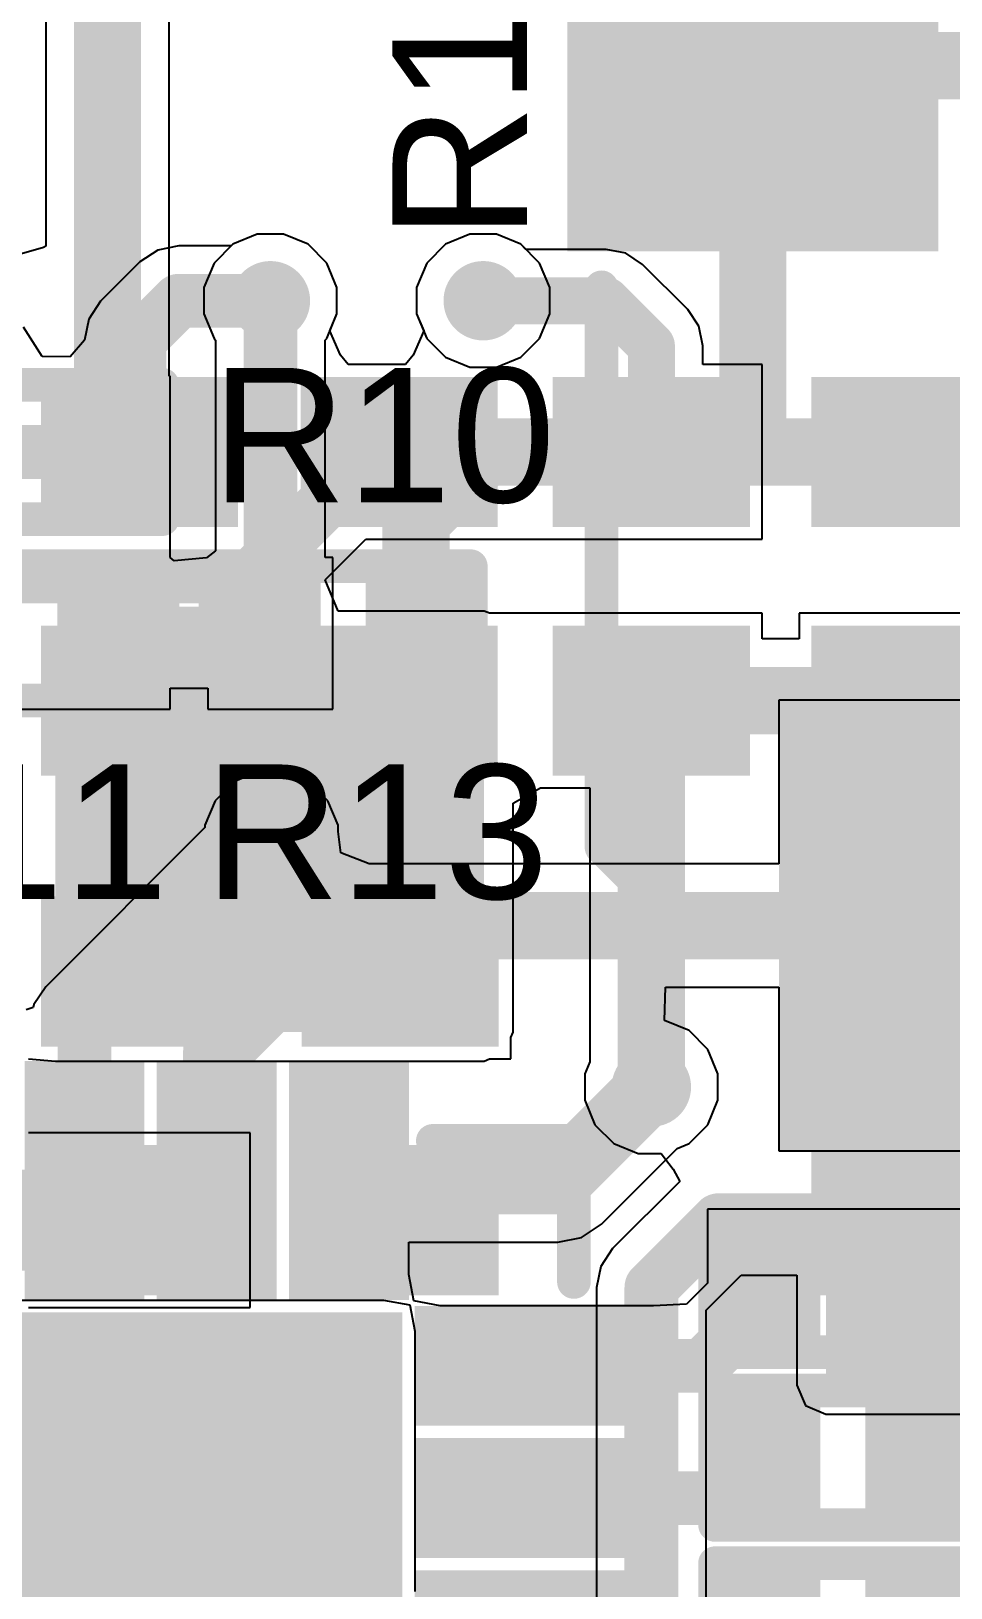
# Model space of a CAD drawing. Header units: millimetres. Extents: x -8 to 96, y -10 to 27.
# Drawn here: x 11.08 to 14.56, y 9.76 to 15.65 of the extents above; entities that cross this region are included whole.
import ezdxf

# ---------------------------------------------------------------- set-up
doc = ezdxf.new("R2010")
doc.units = ezdxf.units.MM
for name, color, linetype in [('BottomLayer', 5, 'Continuous'), ('BottomPaste', 16, 'Continuous'), ('BottomSolder', 6, 'Continuous'), ('TopLayer', 1, 'Continuous'), ('TopOverlay', 2, 'Continuous'), ('TopPaste', 8, 'Continuous'), ('TopSolder', 216, 'Continuous'), ('ViaHoleLayer', 16, 'Continuous')]:
    doc.layers.add(name, color=color, linetype=linetype)
doc.styles.add('Arial', font='', dxfattribs={"height": 0.2})
doc.styles.get('Arial').set_extended_font_data('Arial')

# ---------------------------------------------------------------- blocks, each defined once
blk = doc.blocks.new('16_QFN__3_3___8')
at = {"layer": 'TopLayer'}
for points in [[(-0.875, 1.8), (-0.625, 1.8), (-0.625, 1.1), (-0.875, 1.1)], [(-0.375, 1.8), (-0.125, 1.8), (-0.125, 1.1), (-0.375, 1.1)], [(0.125, 1.8), (0.375, 1.8), (0.375, 1.1), (0.125, 1.1)], [(0.625, 1.8), (0.875, 1.8), (0.875, 1.1), (0.625, 1.1)], [(-1.1, 0.875), (-1.1, 0.625), (-1.8, 0.625), (-1.8, 0.875)], [(-0.85, 0.85), (0.85, 0.85), (0.85, -0.85), (-0.85, -0.85)], [(1.8, 0.875), (1.8, 0.625), (1.1, 0.625), (1.1, 0.875)], [(-1.1, 0.375), (-1.1, 0.125), (-1.8, 0.125), (-1.8, 0.375)], [(1.8, 0.375), (1.8, 0.125), (1.1, 0.125), (1.1, 0.375)], [(-1.1, -0.125), (-1.1, -0.375), (-1.8, -0.375), (-1.8, -0.125)], [(1.8, -0.125), (1.8, -0.375), (1.1, -0.375), (1.1, -0.125)], [(-1.1, -0.625), (-1.1, -0.875), (-1.8, -0.875), (-1.8, -0.625)], [(1.8, -0.625), (1.8, -0.875), (1.1, -0.875), (1.1, -0.625)], [(-0.875, -1.1), (-0.625, -1.1), (-0.625, -1.8), (-0.875, -1.8)], [(-0.375, -1.1), (-0.125, -1.1), (-0.125, -1.8), (-0.375, -1.8)], [(0.125, -1.1), (0.375, -1.1), (0.375, -1.8), (0.125, -1.8)], [(0.625, -1.1), (0.875, -1.1), (0.875, -1.8), (0.625, -1.8)]]:
    blk.add_hatch(color=1, dxfattribs=at).paths.add_polyline_path(points)
at = {"layer": 'TopPaste'}
for points in [[(-0.875, 1.8), (-0.625, 1.8), (-0.625, 1.1), (-0.875, 1.1)], [(-0.375, 1.8), (-0.125, 1.8), (-0.125, 1.1), (-0.375, 1.1)], [(0.125, 1.8), (0.375, 1.8), (0.375, 1.1), (0.125, 1.1)], [(0.625, 1.8), (0.875, 1.8), (0.875, 1.1), (0.625, 1.1)], [(-1.1, 0.875), (-1.1, 0.625), (-1.8, 0.625), (-1.8, 0.875)], [(-0.85, 0.85), (0.85, 0.85), (0.85, -0.85), (-0.85, -0.85)], [(1.8, 0.875), (1.8, 0.625), (1.1, 0.625), (1.1, 0.875)], [(-1.1, 0.375), (-1.1, 0.125), (-1.8, 0.125), (-1.8, 0.375)], [(1.8, 0.375), (1.8, 0.125), (1.1, 0.125), (1.1, 0.375)], [(-1.1, -0.125), (-1.1, -0.375), (-1.8, -0.375), (-1.8, -0.125)], [(1.8, -0.125), (1.8, -0.375), (1.1, -0.375), (1.1, -0.125)], [(-1.1, -0.625), (-1.1, -0.875), (-1.8, -0.875), (-1.8, -0.625)], [(1.8, -0.625), (1.8, -0.875), (1.1, -0.875), (1.1, -0.625)], [(-0.875, -1.1), (-0.625, -1.1), (-0.625, -1.8), (-0.875, -1.8)], [(-0.375, -1.1), (-0.125, -1.1), (-0.125, -1.8), (-0.375, -1.8)], [(0.125, -1.1), (0.375, -1.1), (0.375, -1.8), (0.125, -1.8)], [(0.625, -1.1), (0.875, -1.1), (0.875, -1.8), (0.625, -1.8)]]:
    blk.add_hatch(color=8, dxfattribs=at).paths.add_polyline_path(points)
at = {"layer": 'TopSolder'}
for points in [[(-0.9766, 1.9016), (-0.5234, 1.9016), (-0.5234, 0.9984), (-0.9766, 0.9984)], [(-0.4766, 1.9016), (-0.0234, 1.9016), (-0.0234, 0.9984), (-0.4766, 0.9984)], [(0.0234, 1.9016), (0.4766, 1.9016), (0.4766, 0.9984), (0.0234, 0.9984)], [(0.5234, 1.9016), (0.9766, 1.9016), (0.9766, 0.9984), (0.5234, 0.9984)], [(-0.9984, 0.9766), (-0.9984, 0.5234), (-1.9016, 0.5234), (-1.9016, 0.9766)], [(-0.9516, 0.9516), (0.9516, 0.9516), (0.9516, -0.9516), (-0.9516, -0.9516)], [(1.9016, 0.9766), (1.9016, 0.5234), (0.9984, 0.5234), (0.9984, 0.9766)], [(-0.9984, 0.4766), (-0.9984, 0.0234), (-1.9016, 0.0234), (-1.9016, 0.4766)], [(1.9016, 0.4766), (1.9016, 0.0234), (0.9984, 0.0234), (0.9984, 0.4766)], [(-0.9984, -0.0234), (-0.9984, -0.4766), (-1.9016, -0.4766), (-1.9016, -0.0234)], [(1.9016, -0.0234), (1.9016, -0.4766), (0.9984, -0.4766), (0.9984, -0.0234)], [(-0.9984, -0.5234), (-0.9984, -0.9766), (-1.9016, -0.9766), (-1.9016, -0.5234)], [(1.9016, -0.5234), (1.9016, -0.9766), (0.9984, -0.9766), (0.9984, -0.5234)], [(-0.9766, -0.9984), (-0.5234, -0.9984), (-0.5234, -1.9016), (-0.9766, -1.9016)], [(-0.4766, -0.9984), (-0.0234, -0.9984), (-0.0234, -1.9016), (-0.4766, -1.9016)], [(0.0234, -0.9984), (0.4766, -0.9984), (0.4766, -1.9016), (0.0234, -1.9016)], [(0.5234, -0.9984), (0.9766, -0.9984), (0.9766, -1.9016), (0.5234, -1.9016)]]:
    blk.add_hatch(color=216, dxfattribs=at).paths.add_polyline_path(points)
at = {"layer": 'TopOverlay', "const_width": 0.127}
for points in [[(-1.6002, 1.6002), (-1.0668, 1.6002)], [(-1.6002, 1.6002), (-1.6002, 1.0668)], [(1.0668, 1.6002), (1.6002, 1.6002)], [(1.6002, 1.6002), (1.6002, 1.0668)], [(-2.0828, 0.889), (-2.0828, 0.635)], [(-2.0828, 0.889), (-1.9558, 0.762)], [(-1.9558, 0.762), (-2.0828, 0.635)], [(-1.6002, -1.0668), (-1.6002, -1.6002)], [(1.6002, -1.0668), (1.6002, -1.6002)], [(-1.6002, -1.6002), (-1.0668, -1.6002)], [(1.0668, -1.6002), (1.6002, -1.6002)]]:
    blk.add_lwpolyline(points, dxfattribs=at)
at = {"layer": 'TopOverlay', "const_width": 0.0635}
for points in [[(-1.632, 1.6002, 1), (-1.5684, 1.6002, 1)], [(-1.632, 1.6002, 1), (-1.5684, 1.6002, 1)], [(-1.0985, 1.6002, 1), (-1.0351, 1.6002, 1)], [(1.035, 1.6002, 1), (1.0985, 1.6002, 1)], [(1.5684, 1.6002, 1), (1.6319, 1.6002, 1)], [(1.5684, 1.6002, 1), (1.6319, 1.6002, 1)], [(-1.632, 1.0668, 1), (-1.5684, 1.0668, 1)], [(1.5684, 1.0668, 1), (1.6319, 1.0668, 1)], [(-2.1145, 0.889, 1), (-2.0511, 0.889, 1)], [(-2.1145, 0.889, 1), (-2.0511, 0.889, 1)], [(-1.9875, 0.762, 1), (-1.9241, 0.762, 1)], [(-1.9875, 0.762, 1), (-1.9241, 0.762, 1)], [(-2.1145, 0.635, 1), (-2.0511, 0.635, 1)], [(-2.1145, 0.635, 1), (-2.0511, 0.635, 1)], [(-1.632, -1.0668, 1), (-1.5684, -1.0668, 1)], [(1.5684, -1.0668, 1), (1.6319, -1.0668, 1)], [(-1.632, -1.6002, 1), (-1.5684, -1.6002, 1)], [(-1.632, -1.6002, 1), (-1.5684, -1.6002, 1)], [(-1.0985, -1.6002, 1), (-1.0351, -1.6002, 1)], [(1.035, -1.6002, 1), (1.0985, -1.6002, 1)], [(1.5684, -1.6002, 1), (1.6319, -1.6002, 1)], [(1.5684, -1.6002, 1), (1.6319, -1.6002, 1)]]:
    blk.add_lwpolyline(points, format="xyb", close=True, dxfattribs=at)
blk = doc.blocks.new('S______B______0402_B_12')
at = {"layer": 'BottomLayer'}
for points in [[(-0.2413, 0.3175), (-0.2413, -0.3175), (-0.6985, -0.3175), (-0.6985, 0.3175)], [(0.6985, 0.3175), (0.6985, -0.3175), (0.2413, -0.3175), (0.2413, 0.3175)]]:
    blk.add_hatch(color=5, dxfattribs=at).paths.add_polyline_path(points)
at = {"layer": 'BottomPaste'}
for points in [[(-0.2413, 0.3175), (-0.2413, -0.3175), (-0.6985, -0.3175), (-0.6985, 0.3175)], [(0.6985, 0.3175), (0.6985, -0.3175), (0.2413, -0.3175), (0.2413, 0.3175)]]:
    blk.add_hatch(color=16, dxfattribs=at).paths.add_polyline_path(points)
at = {"layer": 'BottomSolder'}
for points in [[(-0.1863, 0.3725), (-0.1863, -0.3725), (-0.7535, -0.3725), (-0.7535, 0.3725)], [(0.7535, 0.3725), (0.7535, -0.3725), (0.1863, -0.3725), (0.1863, 0.3725)]]:
    blk.add_hatch(color=6, dxfattribs=at).paths.add_polyline_path(points)
blk = doc.blocks.new('S______B______0402_B_13')
at = {"layer": 'BottomLayer'}
for points in [[(-0.2413, 0.3175), (-0.2413, -0.3175), (-0.6985, -0.3175), (-0.6985, 0.3175)], [(0.6985, 0.3175), (0.6985, -0.3175), (0.2413, -0.3175), (0.2413, 0.3175)]]:
    blk.add_hatch(color=5, dxfattribs=at).paths.add_polyline_path(points)
at = {"layer": 'BottomPaste'}
for points in [[(-0.2413, 0.3175), (-0.2413, -0.3175), (-0.6985, -0.3175), (-0.6985, 0.3175)], [(0.6985, 0.3175), (0.6985, -0.3175), (0.2413, -0.3175), (0.2413, 0.3175)]]:
    blk.add_hatch(color=16, dxfattribs=at).paths.add_polyline_path(points)
at = {"layer": 'BottomSolder'}
for points in [[(-0.1863, 0.3725), (-0.1863, -0.3725), (-0.7535, -0.3725), (-0.7535, 0.3725)], [(0.7535, 0.3725), (0.7535, -0.3725), (0.1863, -0.3725), (0.1863, 0.3725)]]:
    blk.add_hatch(color=6, dxfattribs=at).paths.add_polyline_path(points)
blk = doc.blocks.new('S______B______0402_B_14')
at = {"layer": 'BottomLayer'}
for points in [[(-0.2413, 0.3175), (-0.2413, -0.3175), (-0.6985, -0.3175), (-0.6985, 0.3175)], [(0.6985, 0.3175), (0.6985, -0.3175), (0.2413, -0.3175), (0.2413, 0.3175)]]:
    blk.add_hatch(color=5, dxfattribs=at).paths.add_polyline_path(points)
at = {"layer": 'BottomPaste'}
for points in [[(-0.2413, 0.3175), (-0.2413, -0.3175), (-0.6985, -0.3175), (-0.6985, 0.3175)], [(0.6985, 0.3175), (0.6985, -0.3175), (0.2413, -0.3175), (0.2413, 0.3175)]]:
    blk.add_hatch(color=16, dxfattribs=at).paths.add_polyline_path(points)
at = {"layer": 'BottomSolder'}
for points in [[(-0.1863, 0.3725), (-0.1863, -0.3725), (-0.7535, -0.3725), (-0.7535, 0.3725)], [(0.7535, 0.3725), (0.7535, -0.3725), (0.1863, -0.3725), (0.1863, 0.3725)]]:
    blk.add_hatch(color=6, dxfattribs=at).paths.add_polyline_path(points)
blk = doc.blocks.new('S______B______0402_B_15')
at = {"layer": 'BottomLayer'}
for points in [[(-0.2413, 0.3175), (-0.2413, -0.3175), (-0.6985, -0.3175), (-0.6985, 0.3175)], [(0.6985, 0.3175), (0.6985, -0.3175), (0.2413, -0.3175), (0.2413, 0.3175)]]:
    blk.add_hatch(color=5, dxfattribs=at).paths.add_polyline_path(points)
at = {"layer": 'BottomPaste'}
for points in [[(-0.2413, 0.3175), (-0.2413, -0.3175), (-0.6985, -0.3175), (-0.6985, 0.3175)], [(0.6985, 0.3175), (0.6985, -0.3175), (0.2413, -0.3175), (0.2413, 0.3175)]]:
    blk.add_hatch(color=16, dxfattribs=at).paths.add_polyline_path(points)
at = {"layer": 'BottomSolder'}
for points in [[(-0.1863, 0.3725), (-0.1863, -0.3725), (-0.7535, -0.3725), (-0.7535, 0.3725)], [(0.7535, 0.3725), (0.7535, -0.3725), (0.1863, -0.3725), (0.1863, 0.3725)]]:
    blk.add_hatch(color=6, dxfattribs=at).paths.add_polyline_path(points)
blk = doc.blocks.new('S______B______0402_B_21')
at = {"layer": 'BottomLayer'}
for points in [[(-0.2413, 0.3175), (-0.2413, -0.3175), (-0.6985, -0.3175), (-0.6985, 0.3175)], [(0.6985, 0.3175), (0.6985, -0.3175), (0.2413, -0.3175), (0.2413, 0.3175)]]:
    blk.add_hatch(color=5, dxfattribs=at).paths.add_polyline_path(points)
at = {"layer": 'BottomPaste'}
for points in [[(-0.2413, 0.3175), (-0.2413, -0.3175), (-0.6985, -0.3175), (-0.6985, 0.3175)], [(0.6985, 0.3175), (0.6985, -0.3175), (0.2413, -0.3175), (0.2413, 0.3175)]]:
    blk.add_hatch(color=16, dxfattribs=at).paths.add_polyline_path(points)
at = {"layer": 'BottomSolder'}
for points in [[(-0.1863, 0.3725), (-0.1863, -0.3725), (-0.7535, -0.3725), (-0.7535, 0.3725)], [(0.7535, 0.3725), (0.7535, -0.3725), (0.1863, -0.3725), (0.1863, 0.3725)]]:
    blk.add_hatch(color=6, dxfattribs=at).paths.add_polyline_path(points)
blk = doc.blocks.new('S______B______0402_B_24')
at = {"layer": 'BottomLayer'}
for points in [[(-0.2413, 0.3175), (-0.2413, -0.3175), (-0.6985, -0.3175), (-0.6985, 0.3175)], [(0.6985, 0.3175), (0.6985, -0.3175), (0.2413, -0.3175), (0.2413, 0.3175)]]:
    blk.add_hatch(color=5, dxfattribs=at).paths.add_polyline_path(points)
at = {"layer": 'BottomPaste'}
for points in [[(-0.2413, 0.3175), (-0.2413, -0.3175), (-0.6985, -0.3175), (-0.6985, 0.3175)], [(0.6985, 0.3175), (0.6985, -0.3175), (0.2413, -0.3175), (0.2413, 0.3175)]]:
    blk.add_hatch(color=16, dxfattribs=at).paths.add_polyline_path(points)
at = {"layer": 'BottomSolder'}
for points in [[(-0.1863, 0.3725), (-0.1863, -0.3725), (-0.7535, -0.3725), (-0.7535, 0.3725)], [(0.7535, 0.3725), (0.7535, -0.3725), (0.1863, -0.3725), (0.1863, 0.3725)]]:
    blk.add_hatch(color=6, dxfattribs=at).paths.add_polyline_path(points)
blk = doc.blocks.new('S______B______0402_B_25')
at = {"layer": 'BottomLayer'}
for points in [[(-0.2413, 0.3175), (-0.2413, -0.3175), (-0.6985, -0.3175), (-0.6985, 0.3175)], [(0.6985, 0.3175), (0.6985, -0.3175), (0.2413, -0.3175), (0.2413, 0.3175)]]:
    blk.add_hatch(color=5, dxfattribs=at).paths.add_polyline_path(points)
at = {"layer": 'BottomPaste'}
for points in [[(-0.2413, 0.3175), (-0.2413, -0.3175), (-0.6985, -0.3175), (-0.6985, 0.3175)], [(0.6985, 0.3175), (0.6985, -0.3175), (0.2413, -0.3175), (0.2413, 0.3175)]]:
    blk.add_hatch(color=16, dxfattribs=at).paths.add_polyline_path(points)
at = {"layer": 'BottomSolder'}
for points in [[(-0.1863, 0.3725), (-0.1863, -0.3725), (-0.7535, -0.3725), (-0.7535, 0.3725)], [(0.7535, 0.3725), (0.7535, -0.3725), (0.1863, -0.3725), (0.1863, 0.3725)]]:
    blk.add_hatch(color=6, dxfattribs=at).paths.add_polyline_path(points)
blk = doc.blocks.new('R___0201_27')
at = {"layer": 'TopLayer'}
for points in [[(-0.41, 0.185), (-0.14, 0.185), (-0.14, -0.185), (-0.41, -0.185)], [(0.14, 0.185), (0.41, 0.185), (0.41, -0.185), (0.14, -0.185)]]:
    blk.add_hatch(color=1, dxfattribs=at).paths.add_polyline_path(points)
at = {"layer": 'TopPaste'}
for points in [[(-0.41, 0.185), (-0.14, 0.185), (-0.14, -0.185), (-0.41, -0.185)], [(0.14, 0.185), (0.41, 0.185), (0.41, -0.185), (0.14, -0.185)]]:
    blk.add_hatch(color=8, dxfattribs=at).paths.add_polyline_path(points)
at = {"layer": 'TopSolder'}
for points in [[(-0.465, 0.24), (-0.085, 0.24), (-0.085, -0.24), (-0.465, -0.24)], [(0.085, 0.24), (0.465, 0.24), (0.465, -0.24), (0.085, -0.24)]]:
    blk.add_hatch(color=216, dxfattribs=at).paths.add_polyline_path(points)
at = {"layer": 'TopOverlay', "const_width": 0.127}
for points in [[(-0.4826, -0.254), (-0.4826, 0.254)], [(-0.4826, 0.254), (0.4826, 0.254)], [(0.4826, -0.254), (0.4826, 0.254)], [(-0.4826, -0.254), (0.4826, -0.254)]]:
    blk.add_lwpolyline(points, dxfattribs=at)
at = {"layer": 'TopOverlay', "const_width": 0.0635}
for points in [[(-0.5143, 0.254, 1), (-0.4508, 0.254, 1)], [(-0.5143, 0.254, 1), (-0.4508, 0.254, 1)], [(0.4508, 0.254, 1), (0.5143, 0.254, 1)], [(0.4508, 0.254, 1), (0.5143, 0.254, 1)], [(-0.5143, -0.254, 1), (-0.4508, -0.254, 1)], [(-0.5143, -0.254, 1), (-0.4508, -0.254, 1)], [(0.4508, -0.254, 1), (0.5143, -0.254, 1)], [(0.4508, -0.254, 1), (0.5143, -0.254, 1)]]:
    blk.add_lwpolyline(points, format="xyb", close=True, dxfattribs=at)
blk = doc.blocks.new('TC33X_2_105E_28')
at = {"layer": 'TopLayer'}
for points in [[(-0.8, 2.375), (0.8, 2.375), (0.8, 0.875), (-0.8, 0.875)], [(-1.6, -1.025), (-0.4, -1.025), (-0.4, -2.225), (-1.6, -2.225)], [(0.4, -1.025), (1.6, -1.025), (1.6, -2.225), (0.4, -2.225)]]:
    blk.add_hatch(color=1, dxfattribs=at).paths.add_polyline_path(points)
at = {"layer": 'TopPaste'}
for points in [[(-0.8, 2.375), (0.8, 2.375), (0.8, 0.875), (-0.8, 0.875)], [(-1.6, -1.025), (-0.4, -1.025), (-0.4, -2.225), (-1.6, -2.225)], [(0.4, -1.025), (1.6, -1.025), (1.6, -2.225), (0.4, -2.225)]]:
    blk.add_hatch(color=8, dxfattribs=at).paths.add_polyline_path(points)
at = {"layer": 'TopSolder'}
for points in [[(-0.9016, 2.4766), (0.9016, 2.4766), (0.9016, 0.7734), (-0.9016, 0.7734)], [(-1.7016, -0.9234), (-0.2984, -0.9234), (-0.2984, -2.3266), (-1.7016, -2.3266)], [(0.2984, -0.9234), (1.7016, -0.9234), (1.7016, -2.3266), (0.2984, -2.3266)]]:
    blk.add_hatch(color=216, dxfattribs=at).paths.add_polyline_path(points)
at = {"layer": 'TopOverlay', "const_width": 0.127}
for points in [[(-1.27, 1.6312), (-1.572, 1.3292)], [(-0.97, 1.6312), (-1.27, 1.6312)], [(1.27, 1.6312), (0.97, 1.6312)], [(1.572, 1.3292), (1.27, 1.6312)], [(-1.572, 1.3292), (-1.572, -0.7874)], [(1.572, 1.3292), (1.572, -0.7874)], [(-1.889, -1.5234), (-1.889, -1.7774)], [(-1.762, -1.6504), (-1.889, -1.5234)], [(-1.762, -1.6504), (-1.889, -1.7774)], [(0.1968, -1.9304), (-0.2032, -1.9304)]]:
    blk.add_lwpolyline(points, dxfattribs=at)
at = {"layer": 'TopOverlay', "const_width": 0.0635}
for points in [[(-1.3018, 1.6312, 1), (-1.2383, 1.6312, 1)], [(-1.3018, 1.6312, 1), (-1.2383, 1.6312, 1)], [(-1.0018, 1.6312, 1), (-0.9383, 1.6312, 1)], [(0.9383, 1.6312, 1), (1.0018, 1.6312, 1)], [(1.2383, 1.6312, 1), (1.3018, 1.6312, 1)], [(1.2383, 1.6312, 1), (1.3018, 1.6312, 1)], [(-1.6038, 1.3292, 1), (-1.5403, 1.3292, 1)], [(-1.6038, 1.3292, 1), (-1.5403, 1.3292, 1)], [(1.5403, 1.3292, 1), (1.6038, 1.3292, 1)], [(1.5403, 1.3292, 1), (1.6038, 1.3292, 1)], [(-1.6038, -0.7874, 1), (-1.5403, -0.7874, 1)], [(1.5403, -0.7874, 1), (1.6038, -0.7874, 1)], [(-1.9208, -1.5234, 1), (-1.8573, -1.5234, 1)], [(-1.9208, -1.5234, 1), (-1.8573, -1.5234, 1)], [(-1.7938, -1.6504, 1), (-1.7303, -1.6504, 1)], [(-1.7938, -1.6504, 1), (-1.7303, -1.6504, 1)], [(-1.9208, -1.7774, 1), (-1.8573, -1.7774, 1)], [(-1.9208, -1.7774, 1), (-1.8573, -1.7774, 1)], [(-0.2349, -1.9304, 1), (-0.1714, -1.9304, 1)], [(0.165, -1.9304, 1), (0.2285, -1.9304, 1)]]:
    blk.add_lwpolyline(points, format="xyb", close=True, dxfattribs=at)
blk = doc.blocks.new('R___0201_29')
at = {"layer": 'TopLayer'}
for points in [[(-0.41, 0.185), (-0.14, 0.185), (-0.14, -0.185), (-0.41, -0.185)], [(0.14, 0.185), (0.41, 0.185), (0.41, -0.185), (0.14, -0.185)]]:
    blk.add_hatch(color=1, dxfattribs=at).paths.add_polyline_path(points)
at = {"layer": 'TopPaste'}
for points in [[(-0.41, 0.185), (-0.14, 0.185), (-0.14, -0.185), (-0.41, -0.185)], [(0.14, 0.185), (0.41, 0.185), (0.41, -0.185), (0.14, -0.185)]]:
    blk.add_hatch(color=8, dxfattribs=at).paths.add_polyline_path(points)
at = {"layer": 'TopSolder'}
for points in [[(-0.465, 0.24), (-0.085, 0.24), (-0.085, -0.24), (-0.465, -0.24)], [(0.085, 0.24), (0.465, 0.24), (0.465, -0.24), (0.085, -0.24)]]:
    blk.add_hatch(color=216, dxfattribs=at).paths.add_polyline_path(points)
at = {"layer": 'TopOverlay', "const_width": 0.127}
for points in [[(-0.4826, -0.254), (-0.4826, 0.254)], [(-0.4826, 0.254), (0.4826, 0.254)], [(0.4826, -0.254), (0.4826, 0.254)], [(-0.4826, -0.254), (0.4826, -0.254)]]:
    blk.add_lwpolyline(points, dxfattribs=at)
at = {"layer": 'TopOverlay', "const_width": 0.0635}
for points in [[(-0.5143, 0.254, 1), (-0.4508, 0.254, 1)], [(-0.5143, 0.254, 1), (-0.4508, 0.254, 1)], [(0.4508, 0.254, 1), (0.5143, 0.254, 1)], [(0.4508, 0.254, 1), (0.5143, 0.254, 1)], [(-0.5143, -0.254, 1), (-0.4508, -0.254, 1)], [(-0.5143, -0.254, 1), (-0.4508, -0.254, 1)], [(0.4508, -0.254, 1), (0.5143, -0.254, 1)], [(0.4508, -0.254, 1), (0.5143, -0.254, 1)]]:
    blk.add_lwpolyline(points, format="xyb", close=True, dxfattribs=at)
blk = doc.blocks.new('R___0201_30')
at = {"layer": 'TopLayer'}
for points in [[(-0.41, 0.185), (-0.14, 0.185), (-0.14, -0.185), (-0.41, -0.185)], [(0.14, 0.185), (0.41, 0.185), (0.41, -0.185), (0.14, -0.185)]]:
    blk.add_hatch(color=1, dxfattribs=at).paths.add_polyline_path(points)
at = {"layer": 'TopPaste'}
for points in [[(-0.41, 0.185), (-0.14, 0.185), (-0.14, -0.185), (-0.41, -0.185)], [(0.14, 0.185), (0.41, 0.185), (0.41, -0.185), (0.14, -0.185)]]:
    blk.add_hatch(color=8, dxfattribs=at).paths.add_polyline_path(points)
at = {"layer": 'TopSolder'}
for points in [[(-0.465, 0.24), (-0.085, 0.24), (-0.085, -0.24), (-0.465, -0.24)], [(0.085, 0.24), (0.465, 0.24), (0.465, -0.24), (0.085, -0.24)]]:
    blk.add_hatch(color=216, dxfattribs=at).paths.add_polyline_path(points)
at = {"layer": 'TopOverlay', "const_width": 0.127}
for points in [[(0.4826, 0.254), (-0.4826, 0.254)], [(-0.4826, 0.254), (-0.4826, -0.254)], [(0.4826, 0.254), (0.4826, -0.254)], [(0.4826, -0.254), (-0.4826, -0.254)]]:
    blk.add_lwpolyline(points, dxfattribs=at)
at = {"layer": 'TopOverlay', "const_width": 0.0635}
for points in [[(-0.5143, 0.254, 1), (-0.4508, 0.254, 1)], [(-0.5143, 0.254, 1), (-0.4508, 0.254, 1)], [(0.4508, 0.254, 1), (0.5143, 0.254, 1)], [(0.4508, 0.254, 1), (0.5143, 0.254, 1)], [(-0.5143, -0.254, 1), (-0.4508, -0.254, 1)], [(-0.5143, -0.254, 1), (-0.4508, -0.254, 1)], [(0.4508, -0.254, 1), (0.5143, -0.254, 1)], [(0.4508, -0.254, 1), (0.5143, -0.254, 1)]]:
    blk.add_lwpolyline(points, format="xyb", close=True, dxfattribs=at)
blk = doc.blocks.new('R___0201_32')
at = {"layer": 'TopLayer'}
for points in [[(-0.41, 0.185), (-0.14, 0.185), (-0.14, -0.185), (-0.41, -0.185)], [(0.14, 0.185), (0.41, 0.185), (0.41, -0.185), (0.14, -0.185)]]:
    blk.add_hatch(color=1, dxfattribs=at).paths.add_polyline_path(points)
at = {"layer": 'TopPaste'}
for points in [[(-0.41, 0.185), (-0.14, 0.185), (-0.14, -0.185), (-0.41, -0.185)], [(0.14, 0.185), (0.41, 0.185), (0.41, -0.185), (0.14, -0.185)]]:
    blk.add_hatch(color=8, dxfattribs=at).paths.add_polyline_path(points)
at = {"layer": 'TopSolder'}
for points in [[(-0.465, 0.24), (-0.085, 0.24), (-0.085, -0.24), (-0.465, -0.24)], [(0.085, 0.24), (0.465, 0.24), (0.465, -0.24), (0.085, -0.24)]]:
    blk.add_hatch(color=216, dxfattribs=at).paths.add_polyline_path(points)
at = {"layer": 'TopOverlay', "const_width": 0.127}
for points in [[(0.4826, 0.254), (-0.4826, 0.254)], [(-0.4826, 0.254), (-0.4826, -0.254)], [(0.4826, 0.254), (0.4826, -0.254)], [(0.4826, -0.254), (-0.4826, -0.254)]]:
    blk.add_lwpolyline(points, dxfattribs=at)
at = {"layer": 'TopOverlay', "const_width": 0.0635}
for points in [[(-0.5143, 0.254, 1), (-0.4508, 0.254, 1)], [(-0.5143, 0.254, 1), (-0.4508, 0.254, 1)], [(0.4508, 0.254, 1), (0.5143, 0.254, 1)], [(0.4508, 0.254, 1), (0.5143, 0.254, 1)], [(-0.5143, -0.254, 1), (-0.4508, -0.254, 1)], [(-0.5143, -0.254, 1), (-0.4508, -0.254, 1)], [(0.4508, -0.254, 1), (0.5143, -0.254, 1)], [(0.4508, -0.254, 1), (0.5143, -0.254, 1)]]:
    blk.add_lwpolyline(points, format="xyb", close=True, dxfattribs=at)
blk = doc.blocks.new('R___0201_33')
at = {"layer": 'TopLayer'}
for points in [[(-0.41, 0.185), (-0.14, 0.185), (-0.14, -0.185), (-0.41, -0.185)], [(0.14, 0.185), (0.41, 0.185), (0.41, -0.185), (0.14, -0.185)]]:
    blk.add_hatch(color=1, dxfattribs=at).paths.add_polyline_path(points)
at = {"layer": 'TopPaste'}
for points in [[(-0.41, 0.185), (-0.14, 0.185), (-0.14, -0.185), (-0.41, -0.185)], [(0.14, 0.185), (0.41, 0.185), (0.41, -0.185), (0.14, -0.185)]]:
    blk.add_hatch(color=8, dxfattribs=at).paths.add_polyline_path(points)
at = {"layer": 'TopSolder'}
for points in [[(-0.465, 0.24), (-0.085, 0.24), (-0.085, -0.24), (-0.465, -0.24)], [(0.085, 0.24), (0.465, 0.24), (0.465, -0.24), (0.085, -0.24)]]:
    blk.add_hatch(color=216, dxfattribs=at).paths.add_polyline_path(points)
at = {"layer": 'TopOverlay', "const_width": 0.127}
for points in [[(-0.4826, 0.254), (-0.4826, -0.254)], [(0.4826, 0.254), (-0.4826, 0.254)], [(0.4826, 0.254), (0.4826, -0.254)], [(0.4826, -0.254), (-0.4826, -0.254)]]:
    blk.add_lwpolyline(points, dxfattribs=at)
at = {"layer": 'TopOverlay', "const_width": 0.0635}
for points in [[(-0.5143, 0.254, 1), (-0.4508, 0.254, 1)], [(-0.5143, 0.254, 1), (-0.4508, 0.254, 1)], [(0.4508, 0.254, 1), (0.5143, 0.254, 1)], [(0.4508, 0.254, 1), (0.5143, 0.254, 1)], [(-0.5143, -0.254, 1), (-0.4508, -0.254, 1)], [(-0.5143, -0.254, 1), (-0.4508, -0.254, 1)], [(0.4508, -0.254, 1), (0.5143, -0.254, 1)], [(0.4508, -0.254, 1), (0.5143, -0.254, 1)]]:
    blk.add_lwpolyline(points, format="xyb", close=True, dxfattribs=at)
blk = doc.blocks.new('R___0201_34')
at = {"layer": 'TopLayer'}
for points in [[(-0.41, 0.185), (-0.14, 0.185), (-0.14, -0.185), (-0.41, -0.185)], [(0.14, 0.185), (0.41, 0.185), (0.41, -0.185), (0.14, -0.185)]]:
    blk.add_hatch(color=1, dxfattribs=at).paths.add_polyline_path(points)
at = {"layer": 'TopPaste'}
for points in [[(-0.41, 0.185), (-0.14, 0.185), (-0.14, -0.185), (-0.41, -0.185)], [(0.14, 0.185), (0.41, 0.185), (0.41, -0.185), (0.14, -0.185)]]:
    blk.add_hatch(color=8, dxfattribs=at).paths.add_polyline_path(points)
at = {"layer": 'TopSolder'}
for points in [[(-0.465, 0.24), (-0.085, 0.24), (-0.085, -0.24), (-0.465, -0.24)], [(0.085, 0.24), (0.465, 0.24), (0.465, -0.24), (0.085, -0.24)]]:
    blk.add_hatch(color=216, dxfattribs=at).paths.add_polyline_path(points)
at = {"layer": 'TopOverlay', "const_width": 0.127}
for points in [[(-0.4826, -0.254), (-0.4826, 0.254)], [(-0.4826, 0.254), (0.4826, 0.254)], [(0.4826, -0.254), (0.4826, 0.254)], [(-0.4826, -0.254), (0.4826, -0.254)]]:
    blk.add_lwpolyline(points, dxfattribs=at)
at = {"layer": 'TopOverlay', "const_width": 0.0635}
for points in [[(-0.5143, 0.254, 1), (-0.4508, 0.254, 1)], [(-0.5143, 0.254, 1), (-0.4508, 0.254, 1)], [(0.4508, 0.254, 1), (0.5143, 0.254, 1)], [(0.4508, 0.254, 1), (0.5143, 0.254, 1)], [(-0.5143, -0.254, 1), (-0.4508, -0.254, 1)], [(-0.5143, -0.254, 1), (-0.4508, -0.254, 1)], [(0.4508, -0.254, 1), (0.5143, -0.254, 1)], [(0.4508, -0.254, 1), (0.5143, -0.254, 1)]]:
    blk.add_lwpolyline(points, format="xyb", close=True, dxfattribs=at)

msp = doc.modelspace()

# ---------------------------------------------------------------- hatches: boundary and pattern name
at = {"layer": 'BottomLayer'}
h = msp.add_hatch(color=5, dxfattribs=at)
edge = h.paths.add_edge_path()
edge.add_arc((11.9846, 14.6274), 0.15, 0, 360)
h = msp.add_hatch(color=5, dxfattribs=at)
edge = h.paths.add_edge_path()
edge.add_arc((12.7889, 14.6274), 0.15, 0, 360)
for points in [[(11.1718, 11.8637), (12.7921, 11.8637), (12.7921, 13.3447), (11.1718, 13.3447)], [(14.0843, 10.5296), (16.3421, 10.5296), (16.3421, 11.681), (14.0843, 11.681)]]:
    msp.add_hatch(color=5, dxfattribs=at).paths.add_polyline_path(points)
h = msp.add_hatch(color=5, dxfattribs=at)
edge = h.paths.add_edge_path()
edge.add_arc((11.9888, 12.5954), 0.15, 0, 360)
h = msp.add_hatch(color=5, dxfattribs=at)
edge = h.paths.add_edge_path()
edge.add_arc((13.4246, 11.6556), 0.15, 0, 360)
h = msp.add_hatch(color=5, dxfattribs=at)
edge = h.paths.add_edge_path()
edge.add_arc((11.5316, 10.4772), 0.15, 0, 360)
h = msp.add_hatch(color=5, dxfattribs=at)
edge = h.paths.add_edge_path()
edge.add_arc((12.1566, 10.4772), 0.15, 0, 360)
h = msp.add_hatch(color=5, dxfattribs=at)
edge = h.paths.add_edge_path()
edge.add_arc((11.5316, 9.8522), 0.15, 0, 360)
h = msp.add_hatch(color=5, dxfattribs=at)
edge = h.paths.add_edge_path()
edge.add_arc((12.1566, 9.8522), 0.15, 0, 360)
at = {"layer": 'TopLayer'}
h = msp.add_hatch(color=1, dxfattribs=at)
edge = h.paths.add_edge_path()
edge.add_arc((11.9846, 14.6274), 0.15, 0, 360)
h = msp.add_hatch(color=1, dxfattribs=at)
edge = h.paths.add_edge_path()
edge.add_arc((12.7889, 14.6274), 0.15, 0, 360)
h = msp.add_hatch(color=1, dxfattribs=at)
edge = h.paths.add_edge_path()
edge.add_arc((11.9888, 12.5954), 0.15, 0, 360)
h = msp.add_hatch(color=1, dxfattribs=at)
edge = h.paths.add_edge_path()
edge.add_arc((13.4246, 11.6556), 0.15, 0, 360)
h = msp.add_hatch(color=1, dxfattribs=at)
edge = h.paths.add_edge_path()
edge.add_arc((11.5316, 10.4772), 0.15, 0, 360)
h = msp.add_hatch(color=1, dxfattribs=at)
edge = h.paths.add_edge_path()
edge.add_arc((12.1566, 10.4772), 0.15, 0, 360)
h = msp.add_hatch(color=1, dxfattribs=at)
edge = h.paths.add_edge_path()
edge.add_arc((11.5316, 9.8522), 0.15, 0, 360)
h = msp.add_hatch(color=1, dxfattribs=at)
edge = h.paths.add_edge_path()
edge.add_arc((12.1566, 9.8522), 0.15, 0, 360)
at = {"layer": 'ViaHoleLayer'}
h = msp.add_hatch(color=16, dxfattribs=at)
edge = h.paths.add_edge_path()
edge.add_arc((11.9846, 14.6274), 0.075, 0, 360)
h = msp.add_hatch(color=16, dxfattribs=at)
edge = h.paths.add_edge_path()
edge.add_arc((12.7889, 14.6274), 0.075, 0, 360)
h = msp.add_hatch(color=16, dxfattribs=at)
edge = h.paths.add_edge_path()
edge.add_arc((11.9888, 12.5954), 0.075, 0, 360)
h = msp.add_hatch(color=16, dxfattribs=at)
edge = h.paths.add_edge_path()
edge.add_arc((13.4246, 11.6556), 0.075, 0, 360)
h = msp.add_hatch(color=16, dxfattribs=at)
edge = h.paths.add_edge_path()
edge.add_arc((11.5316, 10.4772), 0.075, 0, 360)
h = msp.add_hatch(color=16, dxfattribs=at)
edge = h.paths.add_edge_path()
edge.add_arc((12.1566, 10.4772), 0.075, 0, 360)
h = msp.add_hatch(color=16, dxfattribs=at)
edge = h.paths.add_edge_path()
edge.add_arc((11.5316, 9.8522), 0.075, 0, 360)
h = msp.add_hatch(color=16, dxfattribs=at)
edge = h.paths.add_edge_path()
edge.add_arc((12.1566, 9.8522), 0.075, 0, 360)

# ---------------------------------------------------------------- linework, layer by layer
at = {"layer": 'BottomLayer'}
for p, q in [((11.638, 14.8346), (11.5587, 14.8188)), ((11.8359, 14.8346), (11.638, 14.8346)), ((11.638, 14.8346), (11.638, 14.8346)), ((11.842, 14.8407), (11.8359, 14.8346)), ((11.9345, 14.879), (11.842, 14.8407)), ((12.0346, 14.879), (11.9345, 14.879)), ((12.1271, 14.8407), (12.0346, 14.879)), ((12.1978, 14.7699), (12.1271, 14.8407)), ((12.6464, 14.8407), (12.5756, 14.7699)), ((12.7389, 14.879), (12.6464, 14.8407)), ((12.839, 14.879), (12.7389, 14.879)), ((12.9314, 14.8407), (12.839, 14.879)), ((12.9505, 14.8216), (12.9314, 14.8407)), ((11.4915, 14.7739), (11.3428, 14.6252)), ((11.5587, 14.8188), (11.4915, 14.7739)), ((11.4915, 14.7739), (11.4915, 14.7739)), ((12.2362, 14.6775), (12.1978, 14.7699)), ((12.5756, 14.7699), (12.5373, 14.6775)), ((13.2541, 14.8216), (12.9505, 14.8216)), ((13.3285, 14.8069), (13.2541, 14.8216)), ((13.3915, 14.7648), (13.3285, 14.8069)), ((13.5619, 14.5943), (13.3915, 14.7648)), ((12.2362, 14.5774), (12.2362, 14.6775)), ((12.5373, 14.6775), (12.5373, 14.5774)), ((11.3428, 14.6252), (11.2979, 14.558)), ((13.562, 14.5943), (13.5619, 14.5943)), ((13.6041, 14.5313), (13.562, 14.5943)), ((11.2979, 14.558), (11.2821, 14.4787)), ((12.2095, 14.5131), (12.2362, 14.5774)), ((12.5373, 14.5774), (12.5639, 14.5131)), ((11.122, 14.4165), (11.0516, 14.5281)), ((11.2821, 14.4787), (11.2282, 14.4157)), ((12.2494, 14.422), (12.2095, 14.5131)), ((12.5639, 14.5131), (12.5241, 14.422)), ((13.6188, 14.4569), (13.6041, 14.5313)), ((11.2282, 14.4157), (11.122, 14.4165)), ((12.2787, 14.3861), (12.2494, 14.422)), ((12.5241, 14.422), (12.4948, 14.3861)), ((13.6188, 14.3861), (13.6188, 14.4569)), ((12.4948, 14.3861), (12.2787, 14.3861)), ((13.8437, 14.3861), (13.6188, 14.3861)), ((13.8437, 13.7257), (13.8437, 14.3861)), ((12.1916, 13.572), (12.3453, 13.7257)), ((12.3453, 13.7257), (12.8905, 13.7257)), ((12.8905, 13.7257), (12.8905, 13.7257)), ((12.8905, 13.7257), (13.0055, 13.7257)), ((13.0055, 13.7257), (13.0055, 13.7257)), ((13.0055, 13.7257), (13.8437, 13.7257)), ((12.2402, 13.4547), (12.1916, 13.572)), ((12.7921, 13.4547), (12.2402, 13.4547)), ((12.8123, 13.4463), (12.7921, 13.4547)), ((12.8785, 13.4463), (12.8123, 13.4463)), ((12.8905, 13.4463), (12.8785, 13.4463)), ((13.0055, 13.4463), (12.8905, 13.4463)), ((13.0175, 13.4463), (13.0055, 13.4463)), ((13.8437, 13.4463), (13.0175, 13.4463)), ((13.8437, 13.3492), (13.8437, 13.4463)), ((14.8209, 13.4463), (13.9827, 13.4463)), ((13.9827, 13.4463), (13.9827, 13.3492)), ((13.9827, 13.3492), (13.8437, 13.3492)), ((12.902, 12.7291), (13.0055, 12.7859)), ((13.0055, 12.7859), (13.0291, 12.7859)), ((13.0291, 12.7859), (13.1915, 12.7859)), ((13.1915, 12.7859), (13.1915, 11.7504)), ((12.902, 11.8637), (12.902, 12.7291)), ((12.8937, 11.8435), (12.902, 11.8637)), ((12.8937, 11.7621), (12.8937, 11.8435)), ((11.0702, 11.7621), (11.1718, 11.7537)), ((11.1718, 11.7537), (12.7921, 11.7537)), ((12.7921, 11.7537), (12.8123, 11.7621)), ((12.8123, 11.7621), (12.8937, 11.7621)), ((13.1915, 11.7504), (13.173, 11.7057)), ((13.173, 11.7057), (13.173, 11.6056)), ((13.173, 11.6056), (13.2113, 11.5131)), ((11.9084, 11.4827), (11.0702, 11.4827)), ((11.9084, 10.8223), (11.9084, 11.4827)), ((13.2113, 11.5131), (13.2821, 11.4423)), ((13.2821, 11.4423), (13.3746, 11.404)), ((13.3746, 11.404), (13.4611, 11.404)), ((13.4611, 11.404), (13.507, 11.3448)), ((13.532, 11.299), (13.2781, 11.0451)), ((13.507, 11.3448), (13.532, 11.299)), ((13.2781, 11.0451), (13.2332, 10.9779)), ((13.2332, 10.9779), (13.2174, 10.8986)), ((13.6318, 10.8128), (13.7643, 10.9453)), ((13.7643, 10.9453), (13.9743, 10.9453)), ((13.9743, 10.9453), (13.9743, 10.5296)), ((13.2174, 10.8986), (13.2174, 10.8986)), ((13.2174, 10.8986), (13.2174, 9.0922)), ((11.0702, 10.8223), (11.9084, 10.8223)), ((13.6318, 9.0064), (13.6318, 10.8128)), ((13.9743, 10.5296), (14.0066, 10.4518)), ((14.0066, 10.4518), (14.0843, 10.4196)), ((14.0843, 10.4196), (16.3421, 10.4196))]:
    msp.add_line(p, q, dxfattribs=at)
for points, const_width in [([(11.4893, 14.4787), (11.638, 14.6274)], 0.2032), ([(11.638, 14.6274), (11.9846, 14.6274)], 0.2032), ([(12.7889, 14.6274), (13.2541, 14.6274)], 0.1778), ([(13.2541, 14.6274), (13.4246, 14.4569)], 0.1778), ([(11.4893, 14.0559), (11.4893, 14.4787)], 0.2032), ([(13.4246, 14.0559), (13.4246, 14.4569)], 0.1778), ([(14.4018, 14.0559), (15.0876, 14.0559)], 0.254), ([(10.5156, 14.0559), (11.4893, 14.0559)], 0.2032), ([(11.9126, 13.586), (12.3825, 14.0559)], 0.2032), ([(12.3825, 14.0559), (12.4714, 14.0559)], 0.2032), ([(10.0838, 13.586), (11.9126, 13.586)], 0.2032), ([(13.4246, 11.6556), (13.4246, 13.1161)], 0.254), ([(13.4246, 13.1161), (14.4018, 13.1161)], 0.254), ([(14.4018, 12.1412), (14.4018, 13.1161)], 0.254), ([(10.5156, 11.1525), (11.4893, 11.1525)], 0.381), ([(13.4246, 10.8986), (13.6785, 11.1525)], 0.2032), ([(13.6785, 11.1525), (14.4018, 11.1525)], 0.2032), ([(13.4246, 9.0064), (13.4246, 10.8986)], 0.2032)]:
    msp.add_lwpolyline(points, dxfattribs=dict(at, const_width=const_width))
for points, const_width in [([(11.5872, 14.6274, 1), (11.6888, 14.6274, 1)], 0.1016), ([(11.5872, 14.6274, 1), (11.6888, 14.6274, 1)], 0.1016), ([(11.9338, 14.6274, 1), (12.0354, 14.6274, 1)], 0.1016), ([(12.7445, 14.6274, 1), (12.8334, 14.6274, 1)], 0.0889), ([(13.2097, 14.6274, 1), (13.2986, 14.6274, 1)], 0.0889), ([(13.2097, 14.6274, 1), (13.2986, 14.6274, 1)], 0.0889), ([(11.4385, 14.4787, 1), (11.5401, 14.4787, 1)], 0.1016), ([(11.4385, 14.4787, 1), (11.5401, 14.4787, 1)], 0.1016), ([(13.3802, 14.4569, 1), (13.4691, 14.4569, 1)], 0.0889), ([(13.3802, 14.4569, 1), (13.4691, 14.4569, 1)], 0.0889), ([(14.3383, 14.0559, 1), (14.4653, 14.0559, 1)], 0.127), ([(11.4385, 14.0559, 1), (11.5401, 14.0559, 1)], 0.1016), ([(11.4385, 14.0559, 1), (11.5401, 14.0559, 1)], 0.1016), ([(12.3317, 14.0559, 1), (12.4333, 14.0559, 1)], 0.1016), ([(12.3317, 14.0559, 1), (12.4333, 14.0559, 1)], 0.1016), ([(12.4206, 14.0559, 1), (12.5222, 14.0559, 1)], 0.1016), ([(13.3802, 14.0559, 1), (13.4691, 14.0559, 1)], 0.0889), ([(11.8618, 13.586, 1), (11.9634, 13.586, 1)], 0.1016), ([(11.8618, 13.586, 1), (11.9634, 13.586, 1)], 0.1016), ([(13.3611, 13.1161, 1), (13.4881, 13.1161, 1)], 0.127), ([(13.3611, 13.1161, 1), (13.4881, 13.1161, 1)], 0.127), ([(14.3383, 13.1161, 1), (14.4653, 13.1161, 1)], 0.127), ([(14.3383, 13.1161, 1), (14.4653, 13.1161, 1)], 0.127), ([(14.3383, 12.1412, 1), (14.4653, 12.1412, 1)], 0.127), ([(13.3611, 11.6556, 1), (13.4881, 11.6556, 1)], 0.127), ([(11.394, 11.1525, 1), (11.5845, 11.1525, 1)], 0.1905), ([(13.6277, 11.1525, 1), (13.7293, 11.1525, 1)], 0.1016), ([(13.6277, 11.1525, 1), (13.7293, 11.1525, 1)], 0.1016), ([(14.351, 11.1525, 1), (14.4526, 11.1525, 1)], 0.1016), ([(13.3738, 10.8986, 1), (13.4754, 10.8986, 1)], 0.1016), ([(13.3738, 10.8986, 1), (13.4754, 10.8986, 1)], 0.1016)]:
    msp.add_lwpolyline(points, format="xyb", close=True, dxfattribs=dict(at, const_width=const_width))
at = {"layer": 'TopLayer'}
for p, q in [((11.1355, 16.2311), (11.1355, 14.8341)), ((11.6016, 14.3425), (11.6016, 16.1815)), ((11.1262, 14.8283), (11.0085, 14.7952)), ((11.1355, 14.8341), (11.1262, 14.8283)), ((11.842, 14.8407), (11.7713, 14.7699)), ((11.9345, 14.879), (11.842, 14.8407)), ((12.0346, 14.879), (11.9345, 14.879)), ((12.1271, 14.8407), (12.0346, 14.879)), ((12.1978, 14.7699), (12.1271, 14.8407)), ((12.6464, 14.8407), (12.5756, 14.7699)), ((12.7389, 14.879), (12.6464, 14.8407)), ((12.839, 14.879), (12.7389, 14.879)), ((12.9314, 14.8407), (12.839, 14.879)), ((13.0022, 14.7699), (12.9314, 14.8407)), ((11.7713, 14.7699), (11.733, 14.6775)), ((12.2362, 14.6775), (12.1978, 14.7699)), ((12.5756, 14.7699), (12.5373, 14.6775)), ((13.0405, 14.6775), (13.0022, 14.7699)), ((11.733, 14.6775), (11.733, 14.5774)), ((12.2362, 14.5774), (12.2362, 14.6775)), ((12.5373, 14.6775), (12.5373, 14.5774)), ((13.0405, 14.5774), (13.0405, 14.6775)), ((11.733, 14.5774), (11.7713, 14.4849)), ((12.1978, 14.4849), (12.2362, 14.5774)), ((12.5373, 14.5774), (12.5756, 14.4849)), ((13.0022, 14.4849), (13.0405, 14.5774)), ((11.7713, 14.4849), (11.7774, 14.4788)), ((11.7774, 14.4788), (11.7774, 13.6822)), ((12.1917, 14.4788), (12.1978, 14.4849)), ((12.1917, 13.6567), (12.1917, 14.4788)), ((12.5756, 14.4849), (12.6464, 14.4141)), ((12.9314, 14.4141), (13.0022, 14.4849)), ((12.6464, 14.4141), (12.7389, 14.3758)), ((12.7389, 14.3758), (12.839, 14.3758)), ((12.839, 14.3758), (12.9314, 14.4141)), ((11.6052, 14.3425), (11.6016, 14.3425)), ((11.6052, 13.7837), (11.6052, 14.3425)), ((11.6052, 13.7693), (11.6052, 13.7837)), ((11.6052, 13.6567), (11.6052, 13.7693)), ((11.621, 13.6442), (11.6052, 13.6567)), ((11.7429, 13.6562), (11.621, 13.6442)), ((11.7774, 13.6822), (11.7429, 13.6562)), ((12.2211, 13.6567), (12.1917, 13.6567)), ((12.2211, 13.0835), (12.2211, 13.6567)), ((11.6052, 13.0835), (11.6052, 13.1629)), ((11.6052, 13.1629), (11.748, 13.1629)), ((11.748, 13.1629), (11.748, 13.0835)), ((10.582, 13.0835), (11.132, 13.0835)), ((11.132, 13.0835), (11.1822, 13.0835)), ((11.1822, 13.0835), (11.6052, 13.0835)), ((11.748, 13.0835), (12.2211, 13.0835)), ((15.7098, 13.1174), (13.9066, 13.1174)), ((13.9066, 13.1174), (13.9066, 12.4989)), ((11.9388, 12.847), (11.8463, 12.8087)), ((12.0389, 12.847), (11.9388, 12.847)), ((12.1313, 12.8087), (12.0389, 12.847)), ((11.8463, 12.8087), (11.7755, 12.7379)), ((12.2021, 12.7379), (12.1313, 12.8087)), ((11.7755, 12.7379), (11.7372, 12.6455)), ((12.2404, 12.6455), (12.2021, 12.7379)), ((11.7372, 12.6368), (11.1351, 12.0347)), ((11.7372, 12.6455), (11.7372, 12.6368)), ((12.2404, 12.6217), (12.2404, 12.6455)), ((12.2508, 12.5413), (12.2404, 12.6217)), ((12.3577, 12.4989), (12.2508, 12.5413)), ((13.9066, 12.4989), (12.3577, 12.4989)), ((11.1351, 12.0347), (11.0902, 11.9675)), ((13.4747, 11.9072), (13.4782, 12.0327)), ((13.4782, 12.0327), (13.9066, 12.0327)), ((13.9066, 12.0327), (13.9066, 11.4142)), ((11.088, 11.9567), (11.0616, 11.9477)), ((11.0902, 11.9675), (11.088, 11.9567)), ((13.5671, 11.8689), (13.4747, 11.9072)), ((13.6379, 11.7981), (13.5671, 11.8689)), ((13.6762, 11.7057), (13.6379, 11.7981)), ((13.6762, 11.6056), (13.6762, 11.7057)), ((13.6379, 11.5131), (13.6762, 11.6056)), ((13.5671, 11.4423), (13.6379, 11.5131)), ((13.236, 11.1374), (13.5224, 11.4238)), ((13.5224, 11.4238), (13.5671, 11.4423)), ((13.9066, 11.4142), (15.7098, 11.4142)), ((14.0592, 11.1944), (13.6362, 11.1944)), ((13.6362, 11.1944), (13.6362, 10.9142)), ((14.1094, 11.1944), (14.0592, 11.1944)), ((14.6594, 11.1944), (14.1094, 11.1944)), ((13.1604, 11.0869), (13.236, 11.1374)), ((12.5082, 10.9468), (12.5082, 11.0691)), ((12.5082, 11.0691), (13.0712, 11.0691)), ((13.0712, 11.0691), (13.1604, 11.0869)), ((12.5266, 10.8472), (12.5082, 10.9468)), ((13.6362, 10.9142), (13.5575, 10.8355)), ((11.0082, 10.8506), (11.1352, 10.8506)), ((11.1352, 10.8506), (11.5082, 10.8506)), ((11.5082, 10.8506), (11.5082, 10.8506)), ((11.5082, 10.8506), (11.555, 10.8506)), ((11.555, 10.8506), (11.555, 10.8506)), ((11.555, 10.8506), (11.6352, 10.8506)), ((11.6352, 10.8506), (12.0082, 10.8506)), ((12.0082, 10.8506), (12.0082, 10.8506)), ((12.0082, 10.8506), (12.055, 10.8506)), ((12.055, 10.8506), (12.055, 10.8506)), ((12.055, 10.8506), (12.412, 10.8506)), ((12.412, 10.8506), (12.5116, 10.8322)), ((12.5116, 10.8322), (12.53, 10.7327)), ((12.6262, 10.8288), (12.5266, 10.8472)), ((13.4332, 10.8288), (12.6262, 10.8288)), ((13.5575, 10.8355), (13.4332, 10.8288)), ((13.4332, 10.8288), (13.4332, 10.8288)), ((12.53, 10.7327), (12.53, 10.3756)), ((12.53, 10.3756), (12.53, 10.3756)), ((12.53, 10.3756), (12.53, 10.3288)), ((12.53, 10.3288), (12.53, 10.3288)), ((12.53, 10.3288), (12.53, 9.8756)), ((12.53, 9.8756), (12.53, 9.7486))]:
    msp.add_line(p, q, dxfattribs=at)
for points, const_width in [([(11.3686, 14.0559), (11.3686, 16.278)], 0.254), ([(13.8082, 14.0559), (13.8082, 15.5158)], 0.254), ([(13.8082, 15.5158), (14.8082, 15.5158)], 0.254), ([(11.9846, 13.3701), (11.9846, 14.6274)], 0.2032), ([(12.5345, 13.7958), (12.7947, 14.0559)], 0.254), ([(12.7947, 14.0559), (13.8082, 14.0559)], 0.254), ([(13.8082, 14.0559), (15.0876, 14.0559)], 0.254), ([(12.5345, 13.3701), (12.5345, 13.7958)], 0.254), ([(11.3686, 13.3701), (11.9846, 13.3701)], 0.2032), ([(11.2816, 11.8882), (11.9888, 12.5954)], 0.2032), ([(11.7816, 11.7911), (12.2563, 12.2658)], 0.254), ([(12.2563, 12.2658), (14.8082, 12.2658)], 0.254), ([(11.2816, 11.3022), (11.2816, 11.8882)], 0.2032), ([(11.7816, 11.3022), (11.7816, 11.7911)], 0.254), ([(13.0712, 11.3022), (13.4246, 11.6556)], 0.254), ([(12.2816, 11.3022), (13.0712, 11.3022)], 0.254), ([(13.8728, 10.8578), (13.8728, 10.9078)], 0.2032), ([(14.4228, 10.9078), (14.9495, 10.9078)], 0.254), ([(13.6172, 10.6022), (13.8728, 10.8578)], 0.2032), ([(12.9816, 10.6022), (13.6172, 10.6022)], 0.2032), ([(13.8728, 10.2046), (13.8728, 10.2546)], 0.2032), ([(14.4228, 10.2546), (14.8976, 10.2546)], 0.254), ([(13.7704, 10.1022), (13.8728, 10.2046)], 0.2032), ([(12.9816, 10.1022), (13.7704, 10.1022)], 0.2032)]:
    msp.add_lwpolyline(points, dxfattribs=dict(at, const_width=const_width))
for points, const_width in [([(13.7447, 15.5158, 1), (13.8717, 15.5158, 1)], 0.127), ([(13.7447, 15.5158, 1), (13.8717, 15.5158, 1)], 0.127), ([(11.9338, 14.6274, 1), (12.0354, 14.6274, 1)], 0.1016), ([(11.3051, 14.0559, 1), (11.4321, 14.0559, 1)], 0.127), ([(12.7312, 14.0559, 1), (12.8582, 14.0559, 1)], 0.127), ([(12.7312, 14.0559, 1), (12.8582, 14.0559, 1)], 0.127), ([(13.7447, 14.0559, 1), (13.8717, 14.0559, 1)], 0.127), ([(13.7447, 14.0559, 1), (13.8717, 14.0559, 1)], 0.127), ([(13.7447, 14.0559, 1), (13.8717, 14.0559, 1)], 0.127), ([(12.471, 13.7958, 1), (12.598, 13.7958, 1)], 0.127), ([(12.471, 13.7958, 1), (12.598, 13.7958, 1)], 0.127), ([(12.471, 13.3701, 1), (12.598, 13.3701, 1)], 0.127), ([(11.3178, 13.3701, 1), (11.4194, 13.3701, 1)], 0.1016), ([(11.9338, 13.3701, 1), (12.0354, 13.3701, 1)], 0.1016), ([(11.9338, 13.3701, 1), (12.0354, 13.3701, 1)], 0.1016), ([(11.938, 12.5954, 1), (12.0396, 12.5954, 1)], 0.1016), ([(12.1928, 12.2658, 1), (12.3198, 12.2658, 1)], 0.127), ([(12.1928, 12.2658, 1), (12.3198, 12.2658, 1)], 0.127), ([(11.2308, 11.8882, 1), (11.3324, 11.8882, 1)], 0.1016), ([(11.2308, 11.8882, 1), (11.3324, 11.8882, 1)], 0.1016), ([(11.7181, 11.7911, 1), (11.8451, 11.7911, 1)], 0.127), ([(11.7181, 11.7911, 1), (11.8451, 11.7911, 1)], 0.127), ([(13.3611, 11.6556, 1), (13.4881, 11.6556, 1)], 0.127), ([(11.7181, 11.3022, 1), (11.8451, 11.3022, 1)], 0.127), ([(12.2181, 11.3022, 1), (12.3451, 11.3022, 1)], 0.127), ([(13.0077, 11.3022, 1), (13.1347, 11.3022, 1)], 0.127), ([(13.0077, 11.3022, 1), (13.1347, 11.3022, 1)], 0.127), ([(11.2308, 11.3022, 1), (11.3324, 11.3022, 1)], 0.1016), ([(13.822, 10.9078, 1), (13.9236, 10.9078, 1)], 0.1016), ([(14.3593, 10.9078, 1), (14.4863, 10.9078, 1)], 0.127), ([(13.822, 10.8578, 1), (13.9236, 10.8578, 1)], 0.1016), ([(13.822, 10.8578, 1), (13.9236, 10.8578, 1)], 0.1016), ([(12.9308, 10.6022, 1), (13.0324, 10.6022, 1)], 0.1016), ([(13.5664, 10.6022, 1), (13.668, 10.6022, 1)], 0.1016), ([(13.5664, 10.6022, 1), (13.668, 10.6022, 1)], 0.1016), ([(13.822, 10.2546, 1), (13.9236, 10.2546, 1)], 0.1016), ([(14.3593, 10.2546, 1), (14.4863, 10.2546, 1)], 0.127), ([(13.822, 10.2046, 1), (13.9236, 10.2046, 1)], 0.1016), ([(13.822, 10.2046, 1), (13.9236, 10.2046, 1)], 0.1016), ([(12.9308, 10.1022, 1), (13.0324, 10.1022, 1)], 0.1016), ([(13.7196, 10.1022, 1), (13.8212, 10.1022, 1)], 0.1016), ([(13.7196, 10.1022, 1), (13.8212, 10.1022, 1)], 0.1016)]:
    msp.add_lwpolyline(points, format="xyb", close=True, dxfattribs=dict(at, const_width=const_width))

# ---------------------------------------------------------------- block references
for name, p, rotation in [('TC33X_2_105E_28', (14.8082, 13.8908), 180), ('R___0201_30', (11.0936, 14.0559), 180), ('S______B______0402_B_13', (11.4893, 13.586), 90), ('S______B______0402_B_14', (12.4714, 13.586), 90), ('S______B______0402_B_21', (13.4246, 13.586), 270), ('S______B______0402_B_24', (14.4018, 13.586), 270), ('S______B______0402_B_15', (11.4893, 11.6224), 270), ('S______B______0402_B_12', (12.4746, 11.6224), 270), ('S______B______0402_B_25', (14.4018, 11.6224), 90), ('16_QFN__3_3___8', (11.5316, 9.8522), 90), ('R___0201_33', (14.1478, 10.2546), 180), ('R___0201_32', (14.1478, 9.6022), 180)]:
    msp.add_blockref(name, p, dxfattribs=dict(rotation=rotation))
for name, p in [('R___0201_29', (11.0936, 13.3701)), ('R___0201_27', (12.2595, 13.3701)), ('R___0201_34', (14.1478, 10.9078))]:
    msp.add_blockref(name, p)

# ---------------------------------------------------------------- texts
at = {"layer": 'TopOverlay', "style": 'Arial'}
msp.add_text('R12', height=0.508, rotation=90, dxfattribs=at).set_placement((12.9539, 14.8562))
for s, p in [('R10', (11.7604, 13.8655)), ('R11', (10.2957, 12.3669)), ('R13', (11.735, 12.3669))]:
    msp.add_text(s, height=0.508, dxfattribs=at).set_placement(p)

doc.saveas('drawing.dxf')
